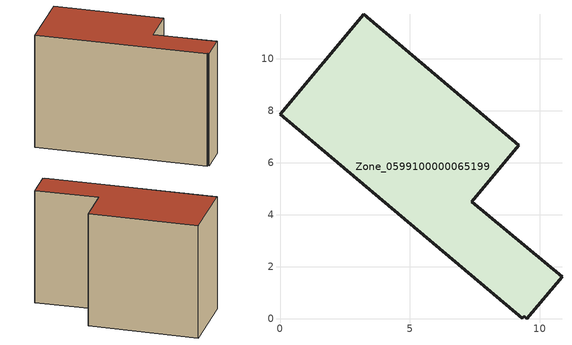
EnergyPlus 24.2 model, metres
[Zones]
Zone_0599100000065199
 floor ground (C_G): 3.22,11.7 9.18,6.66 7.38,4.5 10.85,1.61 9.5,0 9.39,0.08 9.33,0.01 0,7.86 z0
 wall outside (C_F): 9.18,6.66 3.22,11.7 0,7.86 9.33,0.01 9.39,0.08 9.5,0 10.85,1.61 7.38,4.5 9.18,6.66 z0:8.38
 roof outside (C_R): 3.22,11.7 0,7.86 9.33,0.01 9.39,0.08 9.5,0 10.85,1.61 7.38,4.5 9.18,6.66 z8.38
[BUILDING]
Pand.0599100000065199: North Axis=0; Terrain=City; Loads Convergence Tolerance Value=0.04; Temperature Convergence Tolerance Value=0.4; Solar Distribution=FullExterior; Maximum Number of Warmup Days=25; Minimum Number of Warmup Days=1
[Site:Location]
Rotterdam.The.Hague.AP_ZH_NLD Design_Conditions: Latitude=51.96; Longitude=4.45; Time Zone=1; Elevation=-4.5
[SITE:GROUNDTEMPERATURE:BUILDINGSURFACE]
18, 18, 18, 18, 18, 18, 18, 18, 18, 18, 18, 18
[MATERIAL] Thermal Absorptance=0.9; Solar Absorptance=0.7; Visible Absorptance=0.7
Name | Roughness | Thickness | Conductivity | Density | Specific Heat
G.TI.1946 | MediumSmooth | 0.15 | 1 | 540 | 1210
F.TI.1946 | Rough | 0.3 | 0.857143 | 1920 | 840
R.TI.1946 | MediumRough | 0.2 | 0.1 | 1500 | 1000
[CONSTRUCTION]
C_G: G.TI.1946
C_F: F.TI.1946
C_R: R.TI.1946
[ZONE]
Zone_0599100000065199: Type=1; Multiplier=1; Ceiling Height=Autocalculate; Volume=Autocalculate; Floor Area=autocalculate; Part of Total Floor Area=Yes
[ZONEINFILTRATION:DESIGNFLOWRATE]
Infil_Zone_0599100000065199: Zone or ZoneList or Space or SpaceList=Zone_0599100000065199; Schedule=AlwaysOn; Design Flow Rate Calculation Method=Flow/Area; Flow Rate per Floor Area=0.003; Constant Term Coefficient=1; Temperature Term Coefficient=0; Velocity Term Coefficient=0; Velocity Squared Term Coefficient=0
[HVACTEMPLATE:ZONE:IDEALLOADSAIRSYSTEM]
Zone_0599100000065199: Maximum Heating Supply Air Temperature=50; Minimum Cooling Supply Air Temperature=13; Maximum Heating Supply Air Humidity Ratio=0.0156; Minimum Cooling Supply Air Humidity Ratio=0.0077; Heating Limit=NoLimit; Cooling Limit=NoLimit; Dehumidification Control Type=ConstantSensibleHeatRatio; Cooling Sensible Heat Ratio=0.7; Dehumidification Setpoint=60; Humidification Control Type=None; Humidification Setpoint=30; Outdoor Air Method=None; Outdoor Air Flow Rate per Person=0.00944; Outdoor Air Flow Rate per Zone Floor Area=0; Outdoor Air Flow Rate per Zone=0; Demand Controlled Ventilation Type=None; Outdoor Air Economizer Type=NoEconomizer; Heat Recovery Type=None; Sensible Heat Recovery Effectiveness=0.7; Latent Heat Recovery Effectiveness=0.65
[ZONECONTROL:THERMOSTAT]
ThermostatControl_Zone_0599100000065199: Zone or ZoneList=Zone_0599100000065199; Control Type Schedule=DualSetpointControlType; Control 1=Thermostat_Zone_0599100000065199; Temperature Difference Between Cutout And Setpoint=0
[THERMOSTATSETPOINT:DUALSETPOINT]
Thermostat_Zone_0599100000065199: Heating Setpoint Temperature Schedule=HeatingSetpoint_Zone_0599100000065199; Cooling Setpoint Temperature Schedule=CoolingSetpoint_Zone_0599100000065199
[SCHEDULE:COMPACT]
HeatingSetpoint_Zone_0599100000065199: Through: 12/31, For: AllDays, Until: 24:00, 21
CoolingSetpoint_Zone_0599100000065199: Through: 12/31, For: AllDays, Until: 24:00, 24
DualSetpointControlType: Through: 12/31, For: AllDays, Until: 24:00, 4
AlwaysOn: Through: 12/31, For: AllDays, Until: 24:00, 1
